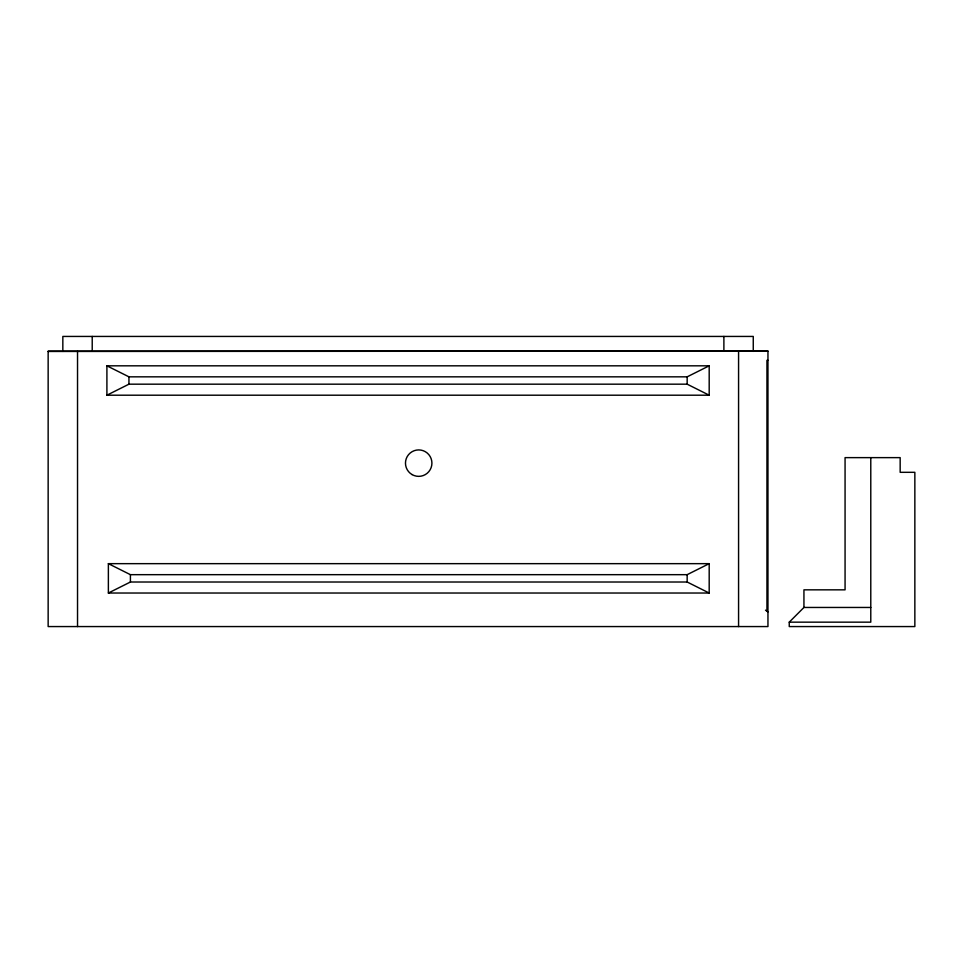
<?xml version="1.0" encoding="UTF-8"?>
<svg xmlns="http://www.w3.org/2000/svg" width="963" height="963" viewBox="0 0 963 963"><rect width="100%" height="100%" fill="white"/><g stroke="black" fill="none" stroke-linecap="round" stroke-linejoin="round"><path stroke-width="1.44" d="M803.936 607.46L803.936 589.838L845.069 589.838L845.069 457.63L900.164 457.63L900.164 472.315L914.85 472.315L914.85 626.564L789.251 626.564L789.251 622.158L803.936 607.46L870.781 607.46M106.905 395.203L128.946 384.177L687.161 384.177L709.189 395.203L709.189 365.82L106.905 365.82L106.905 395.203L709.189 395.203M108.374 593.027L130.414 582.013L687.161 582.013L709.189 593.027L709.189 563.656L108.374 563.656L108.374 593.027L709.189 593.027M106.905 365.82L128.946 376.834L687.161 376.834L709.189 365.82M108.374 563.656L130.414 574.67L687.161 574.67L709.189 563.656M767.956 351.122L48.15 351.122L48.15 626.564L767.956 626.564L767.956 351.122L48.15 351.459M767.956 360.306L766.945 360.306L766.945 611.18L767.956 611.878L765.489 610.169M789.251 622.158L870.781 622.158L870.781 457.63M753.259 351.399L753.259 336.436L62.836 336.436L62.836 351.399M738.573 351.17L738.573 626.564M723.887 336.436L723.887 351.122M687.161 376.834L687.161 384.177M687.161 574.67L687.161 582.013M130.414 574.67L130.414 582.013M128.946 376.834L128.946 384.177M92.219 336.436L92.219 351.122M77.534 351.459L77.534 626.564M412.092 474.59A13.217 13.217 0 0 0 431.918 463.143A13.217 13.217 0 0 0 412.092 451.683A13.217 13.217 0 0 0 412.092 474.59"/></g></svg>
